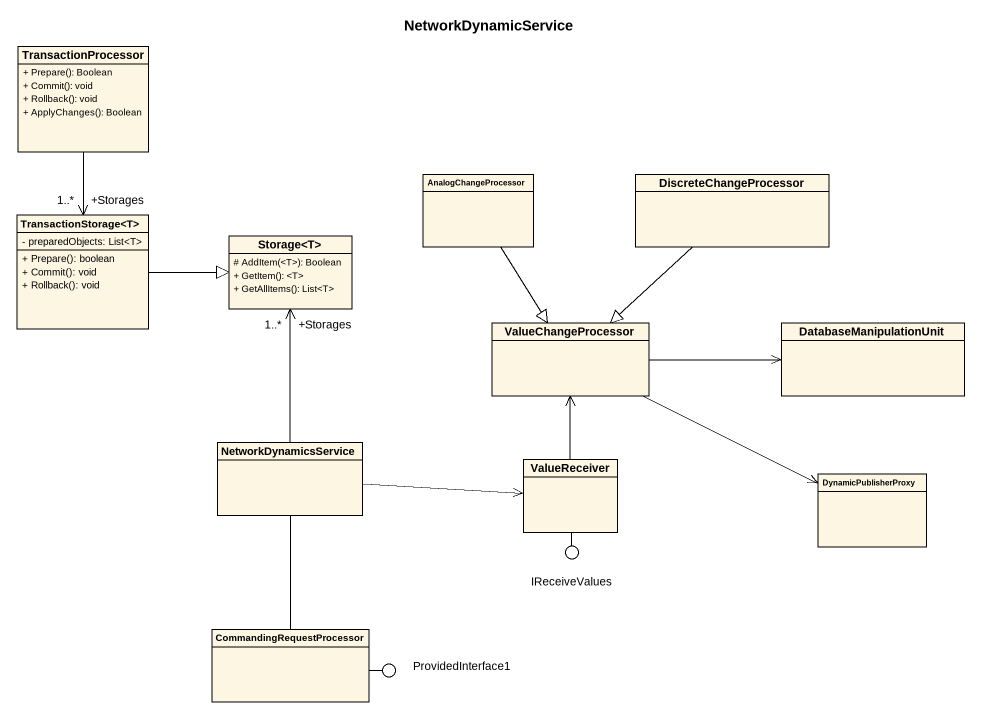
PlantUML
@startuml
title NetworkDynamicService
allowmixing
hide circle
hide empty members
skinparam classAttributeIconSize 0
class TransactionProcessor {
  + Prepare(): Boolean
  + Commit(): void
  + Rollback(): void
  + ApplyChanges(): Boolean
}
class AnalogChangeProcessor
class DiscreteChangeProcessor
class "TransactionStorage<T>" as TransactionStorage_T {
  - preparedObjects: List<T>
  + Prepare(): boolean
  + Commit(): void
  + Rollback(): void
}
class "Storage<T>" as Storage_T {
  # AddItem(<T>): Boolean
  + GetItem(): <T>
  + GetAllItems(): List<T>
}
class ValueChangeProcessor
class DatabaseManipulationUnit
class NetworkDynamicsService
class ValueReceiver
class DynamicPublisherProxy
() IReceiveValues
class CommandingRequestProcessor
() ProvidedInterface1
ValueReceiver -- IReceiveValues
CommandingRequestProcessor -right- ProvidedInterface1
TransactionProcessor --> "+Storages\n1..*" TransactionStorage_T
AnalogChangeProcessor --|> ValueChangeProcessor
DiscreteChangeProcessor --|> ValueChangeProcessor
TransactionStorage_T -right-|> Storage_T
ValueChangeProcessor -right-> DatabaseManipulationUnit
ValueChangeProcessor -right-> DynamicPublisherProxy
NetworkDynamicsService -up-> "+Storages\n1..*" Storage_T
NetworkDynamicsService -right-> ValueReceiver
NetworkDynamicsService -- CommandingRequestProcessor
ValueReceiver -up-> ValueChangeProcessor
@enduml
